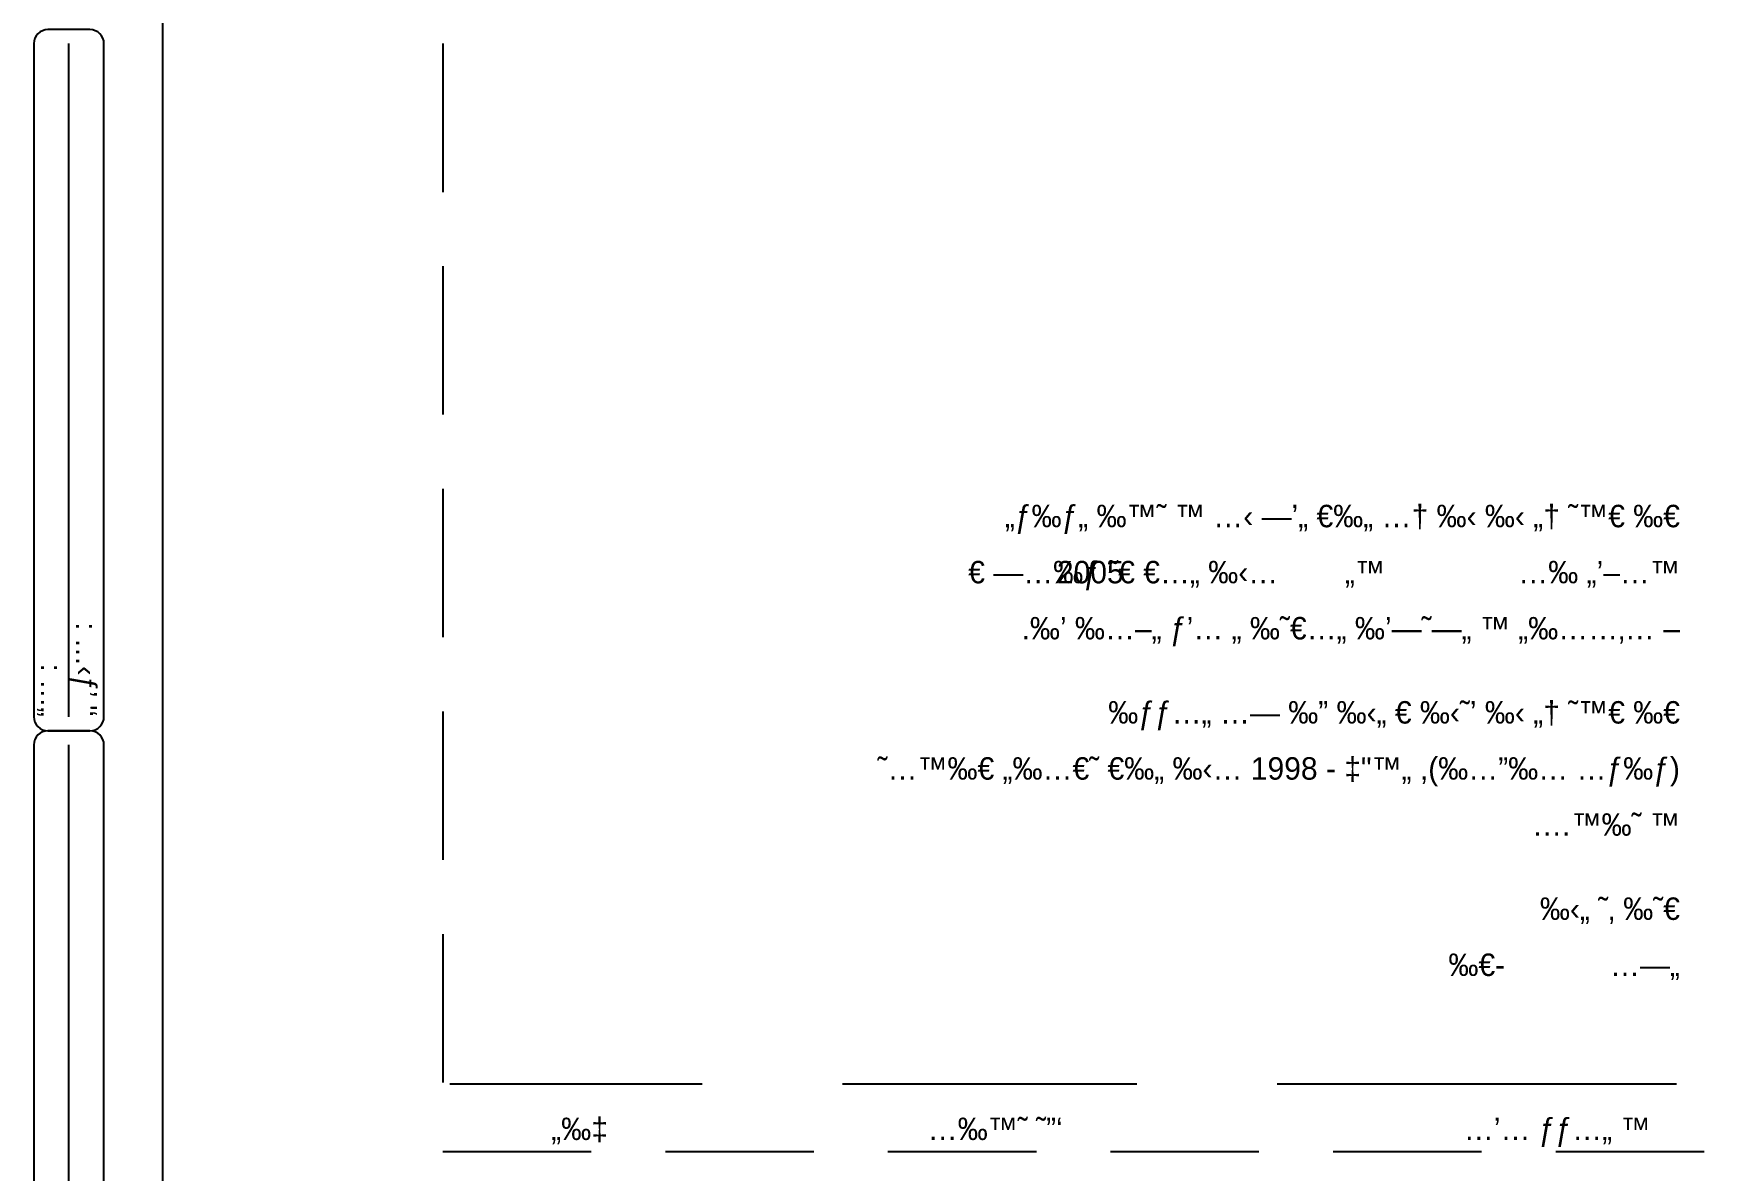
# Model space of a CAD drawing. Extents: x 180421 to 182279, y 668879 to 669787.
# Drawn here: x 180420.9 to 180602, y 668958 to 669079.6 of the extents above; entities that cross this region are included whole.
import ezdxf
from ezdxf.enums import TextEntityAlignment as Align

# ---------------------------------------------------------------- set-up
doc = ezdxf.new("R2010")
doc.units = 0
doc.header["$LTSCALE"] = 2.5
doc.header["$MEASUREMENT"] = 0
doc.linetypes.add('HIDDEN', pattern=[9.525, 6.35, -3.175])
doc.layers.get('0').update_dxf_attribs({"linetype": 'CONTINUOUS'})
doc.layers.add('DRWS006', color=2, linetype='CONTINUOUS')
doc.layers.add('DRWT001', color=2, linetype='CONTINUOUS')
doc.styles.add('HEBTXT', font='HEBTXT.shx')

# ---------------------------------------------------------------- blocks, each defined once
blk = doc.blocks.new('PROJ_OUT')
at = {"flags": 128}
for points in [[(-61.2, 0), (-118.8, 0, 0.414214), (-120, -1.2), (-120, -4.8, 0.414214), (-118.8, -6), (-61.2, -6, 0.414214), (-60, -4.8), (-60, -1.2, 0.414214)], [(-1.2, 0), (-58.8, 0, 0.414214), (-60, -1.2), (-60, -4.8, 0.414214), (-58.8, -6), (-1.2, -6, 0.414214), (0, -4.8), (0, -1.2, 0.414214)]]:
    blk.add_lwpolyline(points, format="xyb", close=True, dxfattribs=at)
at = {"color": 2, "flags": 128}
for points in [[(-61.2, -3), (-118.8, -3)], [(-1.2, -3), (-58.8, -3)]]:
    blk.add_lwpolyline(points, dxfattribs=at)
at = {"color": 2, "style": 'HEBTXT'}
for s, p in [(": …‹ƒ’ '‘", (-61.2, -2.4)), (': …„', (-61.2, -5.4))]:
    blk.add_text(s, height=1.8, dxfattribs=at).set_placement(p, align=Align.RIGHT)
for tag, p in [('APPROVED', (-251.97, -2.4)), ('CHECKED', (-221.62, -2.4)), ('DRAFTSMAN', (-191.6, -2.4)), ('OPERATOR', (-161.75, -2.4)), ('UPD_NUM', (-76.88, -2.4)), ('PROJ_NUM', (-18.45, -2.4)), ('APPROVED_DATE', (-251.97, -5.4)), ('CHECK_DATE', (-221.62, -5.4)), ('DRAFT_DATE', (-191.6, -5.4)), ('OPERATE_DATE', (-161.75, -5.4)), ('UPD_DATE', (-135.75, -5.4)), ('UPD_DESC', (-70.68, -5.4)), ('PROJ_NAME', (-18.35, -5.4))]:
    blk.add_attdef(tag, text='', height=1.8, dxfattribs=at).set_placement(p, align=Align.RIGHT)

msp = doc.modelspace()

# ---------------------------------------------------------------- linework, layer by layer
at = {"color": 2}
msp.add_line((180434.7, 669680.03), (180434.7, 668930.03), dxfattribs=at)
at = {"color": 30, "linetype": 'HIDDEN'}
for p, q in [((180464.7, 669650.03), (180464.7, 668960.03)), ((180464.7, 668960.03), (181259.7, 668960.03))]:
    msp.add_line(p, q, dxfattribs=at)
at = {"layer": 'DRWT001'}
for p, q in [((180465.45, 668967.25), (180492.45, 668967.25)), ((180507.45, 668967.25), (180538.95, 668967.25)), ((180553.95, 668967.25), (180596.7, 668967.25))]:
    msp.add_line(p, q, dxfattribs=at)

# ---------------------------------------------------------------- block references
at = {"layer": 'DRWS006', "xscale": 1.25, "yscale": 1.25, "zscale": 1.25, "rotation": 270}
msp.add_blockref('PROJ_OUT', (180428.45, 668930.03), dxfattribs=at)

# ---------------------------------------------------------------- texts
at = {"layer": 'DRWT001', "style": 'HEBTXT'}
for s, p in [('„ƒ‰ƒ„ ‰™˜ ™ …‹ —’„ €‰„ …† ‰‹ ‰‹ „† ˜™€ ‰€', (180597.05, 669026.8)), ('€ —…‰ƒ ˜€ €…„ ‰‹…        „™                …‰ „’–…™', (180597.05, 669020.8)), ('.‰’ ‰…–„ ƒ’… „ ‰˜€…„ ‰’—˜—„ ™ „‰……‚… –', (180597.05, 669014.8)), ('‰ƒƒ…„ …— ‰” ‰‹„ € ‰‹˜’ ‰‹ „† ˜™€ ‰€', (180597.05, 669005.8)), ('˜…™‰€ „‰…€˜ €‰„ ‰‹… 1998 - ‡"™„ ,(‰…”‰… …ƒ‰ƒ)', (180597.05, 668999.8)), ('.…™‰˜ ™', (180597.05, 668993.8)), (' ‰‹„ ˜‚ ‰˜€', (180597.05, 668984.8)), ('‰€-', (180578.35, 668978.8)), ('   …—„', (180597.05, 668978.8)), ('…’… ƒƒ…„ ™', (180593.9, 668961.25))]:
    msp.add_text(s, height=2.4, dxfattribs=at).set_placement(p, align=Align.RIGHT)
msp.add_text('2005', height=2.4, dxfattribs=at).set_placement((180530.4, 669020.8))
for s, p in [('„‰‡', (180479.33, 668961.25)), ('…‰™˜ ˜”‘', (180523.8, 668961.25))]:
    msp.add_text(s, height=2.4, dxfattribs=at).set_placement(p, align=Align.CENTER)

doc.saveas('drawing.dxf')
